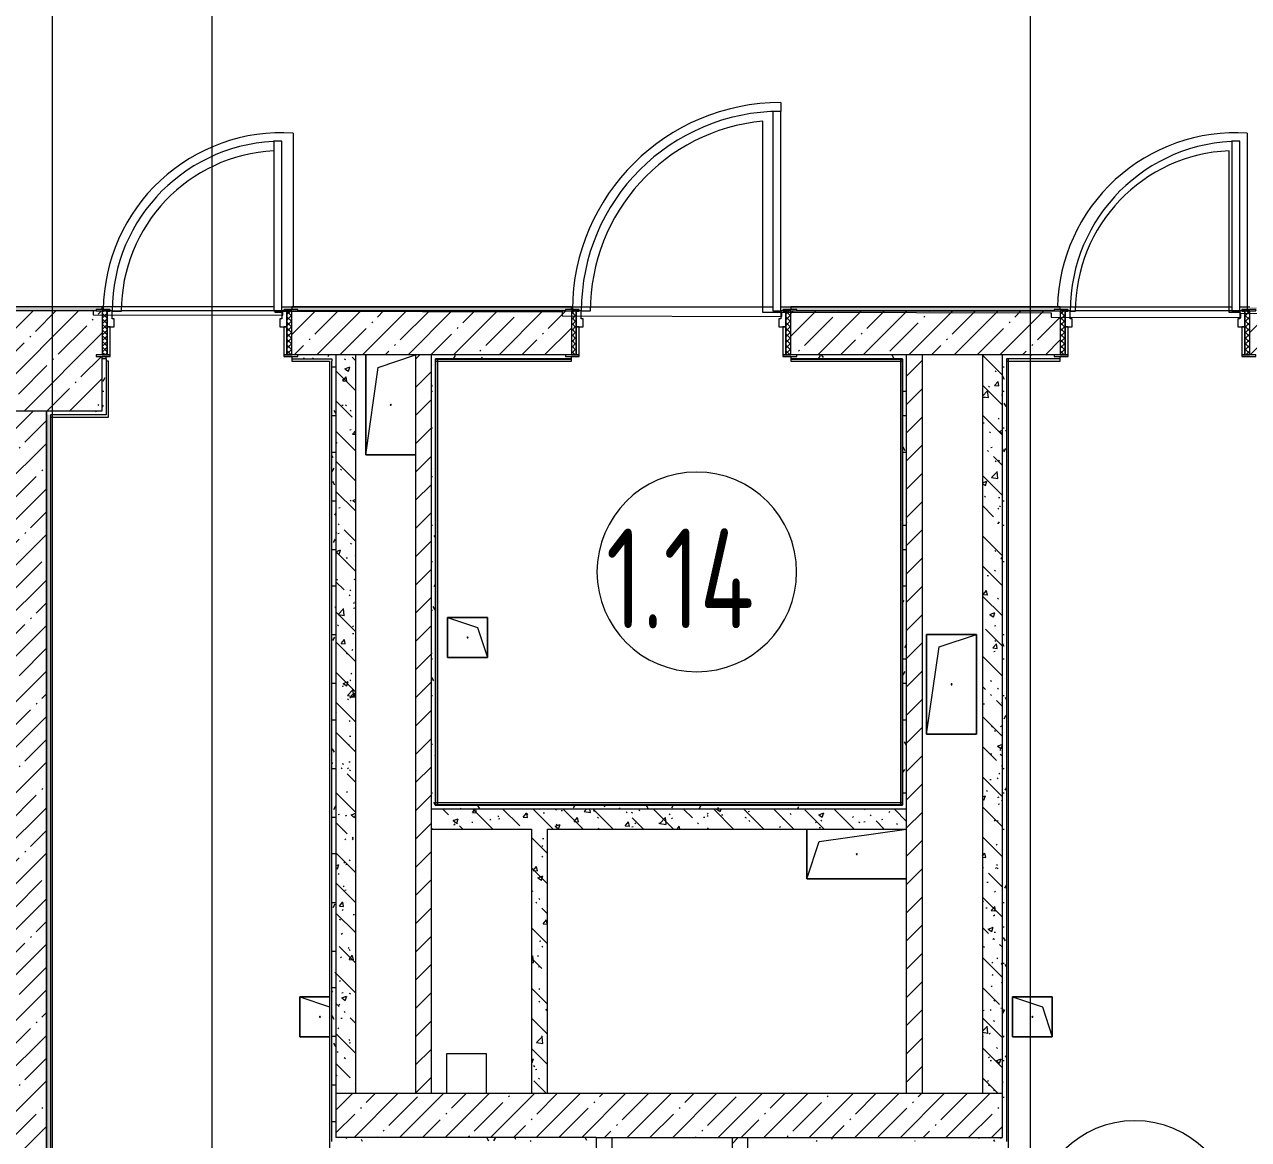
# Model space of a CAD drawing. Header units: millimetres. Extents: x -1113 to 415037, y -3642 to 354837.
# Drawn here: x 65585 to 71718, y 3614 to 9199 of the extents above; entities that cross this region are included whole.
import ezdxf

# ---------------------------------------------------------------- set-up
doc = ezdxf.new("R2010")
doc.units = ezdxf.units.MM
for name, color, linetype, lineweight in [('A-AREA-BNDY', 7, 'Continuous', 5), ('A-AREA-IDEN', 7, 'Continuous', 9), ('A-DOOR-2', 7, 'Continuous', 5), ('A-DOOR-FRAM-2', 7, 'Continuous', 5), ('A-FLOR', 7, 'Continuous', 9), ('A-GENM', 7, 'Continuous', 9), ('A-WALL', 7, 'Continuous', 5), ('I-WALL', 7, 'Continuous', 5), ('S-COLS', 7, 'Continuous', 9), ('S-COLS-1', 7, 'Continuous', 5), ('Оси', 7, 'Continuous', 9)]:
    doc.layers.add(name, color=color, linetype=linetype, lineweight=lineweight)
for name, color, linetype, lineweight, true_color in [('A-DOOR-1', 7, 'Continuous', 5, 0xc0c0c0), ('A-DOOR-FRAM-1', 7, 'Continuous', 5, 0xc0c0c0), ('A-WALL-1', 9, 'Continuous', 5, 0x808080), ('A-WALL-FNSH-1', 9, 'Continuous', 5, 0x808080)]:
    doc.layers.add(name, color=color, linetype=linetype, lineweight=lineweight, true_color=true_color)
doc.styles.add('СПДС', font='ГОСТ тип А.ttf', dxfattribs={"width": 0.9})
pattern_1 = [(45, (64.7, -136.06), (-114.04925, 114.04925), []), (45, (178.75, -136.06), (-114.04925, 114.04925), [201.612, -40.322, 6.706, -33.617])]
pattern_2 = [(45, (64.7, -136.06), (-70.71068, 70.71068), [])]
pattern_3 = [(135, (64.7, -136.06), (-150.8683, -150.8683), [213.36, -35.56, 7.112, -35.56]), (135, (64.7, 14.71), (-150.8683, -150.8683), []), (50, (64.7, -136.06), (255.05767, -22.3145), [26.67, -293.37]), (355, (64.7, -136.06), (-49.3404, 267.4791), [21.336, -234.696]), (100.451, (85.96, -137.92), (205.7195, 245.1636), [22.666, -249.326]), (46.184, (64.7, -64.94), (379.511, -58.86), [40.005, -440.055]), (96.636, (96.33, -69.85), (332.3634, 346.399), [33.999, -373.989]), (351.184, (64.7, -64.94), (332.3669, 346.3953), [32.004, -352.044]), (21, (100.26, -82.72), (212.2602, -143.1711), [26.67, -293.37]), (326, (100.26, -82.72), (86.5224, 257.8632), [21.336, -234.696]), (71.451, (117.95, -94.65), (298.78395, 114.6901), [22.666, -249.326]), (37.5, (64.7, -136.06), (4.32385, 118.37751), [6.706, -225.146, 6.706, -231.546, -235.585]), (37.5, (64.7, -136.06), (4.32385, 118.37751), [-470.103, 6.706, -228.879]), (7.5, (64.7, -136.06), (93.54758, 140.2533), [6.706, -129.134, 6.706, -219.812, -89.789]), (7.5, (64.7, -136.06), (93.54758, 140.2533), [-362.356, 6.706, -83.083]), (327.5, (-14.6, -136.06), (189.82734, -8.02019), [6.706, -82.194, 6.706, -270.662, -368.046]), (327.5, (-14.6, -136.06), (189.82734, -8.02019), [-366.268, 6.706, -361.34]), (317.5, (-50.16, -136.06), (207.38114, 35.59764), [6.706, -108.864, 6.706, -177.495, -261.366]), (317.5, (-50.16, -136.06), (207.38114, 35.59764), [-299.771, 6.706, -254.66])]
pattern_4 = [(135, (1826.41, 174.685), (-14.14214, -14.14214), []), (225, (1826.41, 174.685), (14.14214, -14.14214), [])]
pattern_5 = [(45, (-296.384, 174.685), (-14.1421, 14.1421), []), (135, (-296.384, 174.685), (-14.1421, -14.1421), [])]
pattern_6 = [(0, (64.7, -136.06), (243.84, 60.96), [20.117, -162.763, 20.117, -162.763, -975.36]), (0, (64.7, -136.06), (243.84, 60.96), [-365.76, 20.117, -345.643, 20.117, -162.763, -426.72]), (0, (64.7, -136.06), (243.84, 60.96), [-914.4, 20.117, -101.803, 20.117, -284.683]), (120, (156.14, -105.58), (-174.71291, 180.691634), [20.117, -162.763, 20.117, -162.763, -975.36]), (120, (156.14, -105.58), (-174.71291, 180.691634), [-365.76, 20.117, -345.643, 20.117, -162.763, -426.72]), (120, (156.14, -105.58), (-174.71291, 180.691634), [-914.4, 20.117, -101.803, 20.117, -284.683]), (240, (186.62, 16.34), (-69.12709, -241.651634), [20.117, -162.763, 20.117, -162.763, -975.36]), (240, (186.62, 16.34), (-69.12709, -241.651634), [-365.76, 20.117, -345.643, 20.117, -162.763, -426.72]), (240, (186.62, 16.34), (-69.12709, -241.651634), [-914.4, 20.117, -101.803, 20.117, -284.683])]

# ---------------------------------------------------------------- blocks, each defined once
blk = doc.blocks.new('BSC_Колонна _Прямоугольная - 500х500-V15-Объем проектирования 1 этажа')
at = {"layer": 'S-COLS-1'}
h = blk.add_hatch(dxfattribs=at)
h.set_pattern_fill('FP_19', color=256, style=0, pattern_type=2)
h.set_pattern_definition([(45, (-65660, -7650), (-114.04925, 114.04925), []), (45, (-65545.95, -7650), (-114.04925, 114.04925), [201.613, -40.323, 6.706, -33.617])])
h.paths.add_polyline_path([(35.2, -250), (250, -250), (250, 22), (220, 22), (220, 30), (250, 30), (250, 250), (-250, 250), (-250, -250), (-10, -250)])
for p, q in [((220, 250), (-250, 250)), ((-250, 250), (-250, -250)), ((250, -250), (250, 22)), ((-250, -250), (250, -250))]:
    blk.add_line(p, q, dxfattribs=at)
blk = doc.blocks.new('110_Дверь_СКБ_1Ст_Внутренняя1 - Д-7_л__950x2100h_Туалет-21784696-Объем проектирования 1 этажа')
at = {"layer": 'A-DOOR-2'}
h = blk.add_hatch(dxfattribs=at)
h.set_pattern_fill('FP_88', color=256, style=0, pattern_type=2)
h.set_pattern_definition(pattern_4)
h.paths.add_polyline_path([(462.5, -110), (487.5, -110), (487.5, 110), (462.5, 110), (462.5, 0)])
at = {"layer": 'A-DOOR-FRAM-2'}
h = blk.add_hatch(dxfattribs=at)
h.set_pattern_fill('FP_89', color=256, style=0, pattern_type=2)
h.set_pattern_definition(pattern_5)
h.paths.add_polyline_path([(-437.5, -110), (-437.5, 110), (-462.5, 108), (-462.5, -110)])
at = {"layer": 'A-DOOR-1'}
for p, q in [((437.5, 960), (397.5, 960)), ((397.5, 960), (397.5, 110)), ((437.5, 110), (437.5, 960)), ((397.5, 110), (437.5, 110))]:
    blk.add_line(p, q, dxfattribs=at)
blk.add_arc((437.5, 110), 850, 90, 180, dxfattribs=at)
at = {"layer": 'A-DOOR-FRAM-1'}
for p, q in [((-422.5, 118), (-492.5, 118)), ((-492.5, 118), (-492.5, 110)), ((-492.5, 110), (-422.5, 110)), ((-437.5, 110), (-462.5, 110)), ((-462.5, 110), (-462.5, -110)), ((-412.5, 110), (-437.5, 110)), ((-437.5, 110), (-437.5, 30)), ((-437.5, -110), (-437.5, 110)), ((-422.5, 110), (-437.5, 110)), ((-437.5, 110), (-437.5, 109)), ((-437.5, 109), (-422.5, 109)), ((-422.5, 110), (-422.5, 118)), ((-422.5, 109), (-422.5, 110)), ((-412.5, 70), (-412.5, 110)), ((-402.5, 70), (-412.5, 70)), ((-402.5, 30), (-402.5, 70)), ((437.5, 70), (427.5, 70)), ((427.5, 70), (427.5, 30)), ((437.5, 110), (437.5, 70)), ((462.5, 110), (437.5, 110)), ((517.5, 118), (447.5, 118)), ((447.5, 118), (447.5, 110)), ((462.5, 110), (447.5, 110)), ((447.5, 110), (447.5, 109)), ((447.5, 110), (517.5, 110)), ((447.5, 109), (462.5, 109)), ((462.5, 30), (462.5, 110)), ((487.5, 110), (462.5, 110)), ((462.5, 110), (462.5, -110)), ((462.5, 109), (462.5, 110)), ((487.5, -110), (487.5, 110)), ((517.5, 110), (517.5, 118)), ((-437.5, 30), (-402.5, 30)), ((-422.5, 30), (-437.5, 30)), ((-437.5, 30), (-437.5, -110)), ((-422.5, -110), (-422.5, 30)), ((427.5, 30), (462.5, 30)), ((462.5, 30), (447.5, 30)), ((447.5, 30), (447.5, -110)), ((462.5, -110), (462.5, 30)), ((-422.5, -110), (-492.5, -110)), ((-492.5, -110), (-492.5, -118)), ((-492.5, -118), (-422.5, -118)), ((-462.5, -110), (-437.5, -110)), ((-437.5, -110), (-422.5, -110)), ((-422.5, -118), (-422.5, -110)), ((447.5, -110), (462.5, -110)), ((517.5, -110), (447.5, -110)), ((447.5, -110), (447.5, -118)), ((447.5, -118), (517.5, -118)), ((462.5, -110), (487.5, -110)), ((517.5, -118), (517.5, -110))]:
    blk.add_line(p, q, dxfattribs=at)
blk = doc.blocks.new('110_Дверь_СКБ_1Ст_Внутренняя1 - Д-7_л__950x2100h_Туалет-V66-Объем проектирования 1 этажа')
at = {"layer": 'A-DOOR-2'}
h = blk.add_hatch(dxfattribs=at)
h.set_pattern_fill('FP_88', color=256, style=0, pattern_type=2)
h.set_pattern_definition(pattern_4)
h.paths.add_polyline_path([(487.5, -110), (487.5, 110), (462.5, 109.6), (462.5, -110)])
at = {"layer": 'A-DOOR-FRAM-2'}
h = blk.add_hatch(dxfattribs=at)
h.set_pattern_fill('FP_89', color=256, style=0, pattern_type=2)
h.set_pattern_definition(pattern_5)
h.paths.add_polyline_path([(-457.5, -110), (-437.5, -110), (-437.5, 110), (-462.5, 110), (-462.5, -110)])
at = {"layer": 'A-DOOR-1'}
for p, q in [((437.5, 960), (397.5, 960)), ((397.5, 960), (397.5, 110)), ((437.5, 110), (437.5, 960)), ((397.5, 110), (437.5, 110))]:
    blk.add_line(p, q, dxfattribs=at)
blk.add_arc((437.5, 110), 850, 90, 180, dxfattribs=at)
at = {"layer": 'A-DOOR-FRAM-1'}
for p, q in [((-422.5, 118), (-492.5, 118)), ((-492.5, 118), (-492.5, 110)), ((-492.5, 110), (-422.5, 110)), ((-437.5, 110), (-462.5, 110)), ((-462.5, 110), (-462.5, -110)), ((-412.5, 110), (-437.5, 110)), ((-437.5, 110), (-437.5, 30)), ((-437.5, -110), (-437.5, 110)), ((-422.5, 110), (-437.5, 110)), ((-437.5, 110), (-437.5, 109)), ((-437.5, 109), (-422.5, 109)), ((-422.5, 110), (-422.5, 118)), ((-422.5, 109), (-422.5, 110)), ((-412.5, 70), (-412.5, 110)), ((-402.5, 70), (-412.5, 70)), ((-402.5, 30), (-402.5, 70)), ((437.5, 70), (427.5, 70)), ((427.5, 70), (427.5, 30)), ((437.5, 110), (437.5, 70)), ((462.5, 110), (437.5, 110)), ((517.5, 118), (447.5, 118)), ((447.5, 118), (447.5, 110)), ((462.5, 110), (447.5, 110)), ((447.5, 110), (447.5, 109)), ((447.5, 110), (517.5, 110)), ((447.5, 109), (462.5, 109)), ((462.5, 30), (462.5, 110)), ((487.5, 110), (462.5, 110)), ((462.5, 110), (462.5, -110)), ((462.5, 109), (462.5, 110)), ((487.5, -110), (487.5, 110)), ((517.5, 110), (517.5, 118)), ((-437.5, 30), (-402.5, 30)), ((-422.5, 30), (-437.5, 30)), ((-437.5, 30), (-437.5, -110)), ((-422.5, -110), (-422.5, 30)), ((427.5, 30), (462.5, 30)), ((462.5, 30), (447.5, 30)), ((447.5, 30), (447.5, -110)), ((462.5, -110), (462.5, 30)), ((-422.5, -110), (-492.5, -110)), ((-492.5, -110), (-492.5, -118)), ((-492.5, -118), (-422.5, -118)), ((-462.5, -110), (-437.5, -110)), ((-437.5, -110), (-422.5, -110)), ((-422.5, -118), (-422.5, -110)), ((447.5, -110), (462.5, -110)), ((517.5, -110), (447.5, -110)), ((447.5, -110), (447.5, -118)), ((447.5, -118), (517.5, -118)), ((462.5, -110), (487.5, -110)), ((517.5, -118), (517.5, -110))]:
    blk.add_line(p, q, dxfattribs=at)
blk = doc.blocks.new('110_Дверь_СКБ_1Ст_Внутренняя1 - Д-4 _л_ 1100x2100h_су мгн-32399982-Объем проектирования 1 этажа')
at = {"layer": 'A-DOOR-2'}
h = blk.add_hatch(dxfattribs=at)
h.set_pattern_fill('FP_85', color=256, style=0, pattern_type=2)
h.set_pattern_definition([(135, (1751.41, 174.685), (-14.14214, -14.14214), []), (225, (1751.41, 174.685), (14.14214, -14.14214), [])])
h.paths.add_polyline_path([(562.5, -110), (562.5, 110), (537.5, 109.6), (537.5, -110)])
at = {"layer": 'A-DOOR-FRAM-2'}
h = blk.add_hatch(dxfattribs=at)
h.set_pattern_fill('FP_86', color=256, style=0, pattern_type=2)
h.set_pattern_definition([(45, (-371.384, 174.685), (-14.1421, 14.1421), []), (135, (-371.384, 174.685), (-14.1421, -14.1421), [])])
h.paths.add_polyline_path([(-526.8, -110), (-512.5, -110), (-512.5, 110), (-537.5, 110), (-537.5, -110), (-531.4, -110)])
at = {"layer": 'A-DOOR-1'}
for p, q in [((512.5, 1110), (472.5, 1110)), ((472.5, 1110), (472.5, 110)), ((512.5, 110), (512.5, 1110)), ((472.5, 110), (512.5, 110))]:
    blk.add_line(p, q, dxfattribs=at)
blk.add_arc((512.5, 110), 1000, 90, 180, dxfattribs=at)
at = {"layer": 'A-DOOR-FRAM-1'}
for p, q in [((-497.5, 118), (-567.5, 118)), ((-567.5, 118), (-567.5, 110)), ((-567.5, 110), (-497.5, 110)), ((-512.5, 110), (-537.5, 110)), ((-537.5, 110), (-537.5, -110)), ((-487.5, 110), (-512.5, 110)), ((-512.5, 110), (-512.5, 30)), ((-512.5, -110), (-512.5, 110)), ((-497.5, 110), (-512.5, 110)), ((-512.5, 110), (-512.5, 109)), ((-512.5, 109), (-497.5, 109)), ((-497.5, 110), (-497.5, 118)), ((-497.5, 109), (-497.5, 110)), ((-487.5, 70), (-487.5, 110)), ((-477.5, 70), (-487.5, 70)), ((-477.5, 30), (-477.5, 70)), ((512.5, 70), (502.5, 70)), ((502.5, 70), (502.5, 30)), ((512.5, 110), (512.5, 70)), ((537.5, 110), (512.5, 110)), ((592.5, 118), (522.5, 118)), ((522.5, 118), (522.5, 110)), ((537.5, 110), (522.5, 110)), ((522.5, 110), (522.5, 109)), ((522.5, 110), (592.5, 110)), ((522.5, 109), (537.5, 109)), ((537.5, 30), (537.5, 110)), ((562.5, 110), (537.5, 110)), ((537.5, 110), (537.5, -110)), ((537.5, 109), (537.5, 110)), ((562.5, -110), (562.5, 110)), ((592.5, 110), (592.5, 118)), ((-512.5, 30), (-477.5, 30)), ((-497.5, 30), (-512.5, 30)), ((-512.5, 30), (-512.5, -110)), ((-497.5, -110), (-497.5, 30)), ((502.5, 30), (537.5, 30)), ((537.5, 30), (522.5, 30)), ((522.5, 30), (522.5, -110)), ((537.5, -110), (537.5, 30)), ((-497.5, -110), (-567.5, -110)), ((-567.5, -110), (-567.5, -118)), ((-567.5, -118), (-497.5, -118)), ((-537.5, -110), (-512.5, -110)), ((-512.5, -110), (-497.5, -110)), ((-497.5, -118), (-497.5, -110)), ((522.5, -110), (537.5, -110)), ((592.5, -110), (522.5, -110)), ((522.5, -110), (522.5, -118)), ((522.5, -118), (592.5, -118)), ((537.5, -110), (562.5, -110)), ((592.5, -118), (592.5, -110))]:
    blk.add_line(p, q, dxfattribs=at)
blk = doc.blocks.new('GM_Отверстие прямоугольное _в плите_ - Отверстие-V116-Объем проектирования 1 этажа')
at = {"layer": 'A-GENM'}
for p, q in [((-100, -100), (-100, 100)), ((-100, 100), (100, 100)), ((100, 100), (-100, 100)), ((-100, 100), (-100, -100)), ((-50, 50), (100, 100)), ((100, 100), (100, -100)), ((100, -100), (100, 100)), ((-100, -100), (-50, 50)), ((100, -100), (-100, -100)), ((-100, -100), (100, -100))]:
    blk.add_line(p, q, dxfattribs=at)
for start, end in [(360, 180), (180, 360)]:
    blk.add_arc((0, 0), 2.5, start, end, dxfattribs=at)
blk = doc.blocks.new('GM_Отверстие прямоугольное _в плите_ - Отверстие-V117-Объем проектирования 1 этажа')
at = {"layer": 'A-GENM'}
for p, q in [((-100, -100), (-100, 49)), ((-100, -100), (-50.3, 49)), ((-100, 49), (-100, -100)), ((100, 49), (100, -100)), ((100, -100), (100, 49)), ((100, -100), (-100, -100)), ((-100, -100), (100, -100))]:
    blk.add_line(p, q, dxfattribs=at)
for start, end in [(360, 180), (180, 360)]:
    blk.add_arc((0, 0), 2.5, start, end, dxfattribs=at)
blk = doc.blocks.new('GM_Отверстие прямоугольное _в плите_ - Отверстие-V118-Объем проектирования 1 этажа')
at = {"layer": 'A-GENM'}
for p, q in [((-250, -125), (-250, 125)), ((-250, 125), (-250, -125)), ((-187.5, 62.5), (250, 125)), ((-250, -125), (-187.5, 62.5)), ((250, -125), (-250, -125)), ((-250, -125), (250, -125))]:
    blk.add_line(p, q, dxfattribs=at)
for start, end in [(360, 180), (180, 360)]:
    blk.add_arc((0, 0), 2.5, start, end, dxfattribs=at)
blk = doc.blocks.new('GM_Отверстие прямоугольное _в плите_ - Отверстие-V169-Объем проектирования 1 этажа')
at = {"layer": 'A-GENM'}
for p, q in [((-125, -250), (-125, 250)), ((-125, 250), (125, 250)), ((125, 250), (-125, 250)), ((-125, 250), (-125, -250)), ((-62.5, 187.5), (125, 250)), ((125, 250), (125, -250)), ((125, -250), (125, 250)), ((-125, -250), (-62.5, 187.5)), ((125, -250), (-125, -250)), ((-125, -250), (125, -250))]:
    blk.add_line(p, q, dxfattribs=at)
for start, end in [(360, 180), (180, 360)]:
    blk.add_arc((0, 0), 2.5, start, end, dxfattribs=at)
blk = doc.blocks.new('GM_Отверстие прямоугольное _в плите_ - Отверстие-21609826-Объем проектирования 1 этажа')
at = {"layer": 'A-GENM'}
for p, q in [((-125, -250), (-125, 250)), ((-125, 250), (-125, -250)), ((-62.5, 187.5), (125, 250)), ((-125, -250), (-62.5, 187.5)), ((125, -250), (-125, -250)), ((-125, -250), (125, -250))]:
    blk.add_line(p, q, dxfattribs=at)
for start, end in [(360, 180), (180, 360)]:
    blk.add_arc((0, 0), 2.5, start, end, dxfattribs=at)
blk = doc.blocks.new('Марка_Помещения - Номер-25198446-Объем проектирования 1 этажа')
at = {"layer": 'A-AREA-IDEN'}
for start, end in [(360, 180), (180, 360)]:
    blk.add_arc((0, 0), 2.5, start, end, dxfattribs=at)

msp = doc.modelspace()

# ---------------------------------------------------------------- hatches: boundary and pattern name
at = {"layer": 'I-WALL'}
h = msp.add_hatch(dxfattribs=at)
h.set_pattern_fill('FP_191', color=256, style=0, pattern_type=2)
h.set_pattern_definition(pattern_6)
h.paths.add_polyline_path([(75027.2, 7763.9), (75524.7, 7763.9), (75523.7, 7783.9), (73794.7, 7783.9), (73794.7, 7771.9), (73824.7, 7771.9), (73824.7, 7763.9), (74012.2, 7763.9)])
h.paths.add_polyline_path([(72189.1, 7763.9), (72314.7, 7763.9), (72314.7, 7771.9), (72344.7, 7771.9), (72344.7, 7783.9), (71724.7, 7783.9), (71724.7, 7771.9), (71754.7, 7771.9), (71754.7, 7763.9), (72144.7, 7763.9)])
h.paths.add_polyline_path([(70384.7, 7763.9), (70744.7, 7763.9), (70744.7, 7771.9), (70774.7, 7771.9), (70774.7, 7783.9), (69424.7, 7783.9), (69424.7, 7771.9), (69454.7, 7771.9), (69454.7, 7763.9), (70084.7, 7763.9)])
h.paths.add_polyline_path([(67899.7, 7763.9), (68294.7, 7763.9), (68294.7, 7771.9), (68324.7, 7771.9), (68324.7, 7783.9), (66924.7, 7783.9), (66924.7, 7771.9), (66954.7, 7771.9), (66954.7, 7763.9), (67823, 7763.9)])
h.paths.add_polyline_path([(60674.7, 7763.9), (65944.7, 7763.9), (65944.7, 7771.9), (65974.7, 7771.9), (65974.7, 7783.9), (60674.7, 7783.9)])
h.paths.add_polyline_path([(57507.7, 7763.9), (58174.7, 7763.9), (58174.7, 7783.9), (50774.7, 7783.9), (50774.7, 7763.9), (57244.7, 7763.9)])
h.paths.add_polyline_path([(47974.7, 7763.9), (48274.7, 7763.9), (48274.7, 7783.9), (41904.7, 7783.9), (41904.7, 7763.9), (47474.7, 7763.9)])
h.paths.add_polyline_path([(39104.7, 7763.9), (39404.7, 7763.9), (39404.7, 7783.9), (38825.7, 7783.9), (38824.7, 7763.9), (38940.1, 7763.9)])
h = msp.add_hatch(dxfattribs=at)
h.set_pattern_fill('FP_1', color=256, style=0, pattern_type=2)
h.set_pattern_definition(pattern_1)
h.paths.add_polyline_path([(71754.7, 7543.9), (71924.7, 7543.9), (71924.7, 7763.9), (71724.7, 7763.9), (71724.7, 7543.9)])
h.paths.add_polyline_path([(70384.7, 7543.9), (70774.7, 7543.9), (70774.7, 7763.9), (69424.7, 7763.9), (69424.7, 7543.9), (70084.7, 7543.9)])
h.paths.add_polyline_path([(68294.7, 7543.9), (68324.7, 7543.9), (68324.7, 7763.9), (66924.7, 7763.9), (66924.7, 7543.9), (68175, 7543.9)])
h = msp.add_hatch(dxfattribs=at)
h.set_pattern_fill('FP_191', color=256, style=0, pattern_type=2)
h.set_pattern_definition(pattern_6)
h.paths.add_polyline_path([(66924.7, 7523.9), (67124.7, 7523.9), (67124.7, 7543.9), (66954.7, 7543.9), (66954.7, 7535.9), (66924.7, 7535.9)])
h = msp.add_hatch(dxfattribs=at)
h.set_pattern_fill('FP_191', color=256, style=0, pattern_type=2)
h.set_pattern_definition(pattern_6)
h.paths.add_polyline_path([(67144.7, 3623.9), (67144.7, 7543.9), (67124.7, 7543.9), (67124.7, 3623.9)])
h = msp.add_hatch(dxfattribs=at)
h.set_pattern_fill('FP_41', color=256, style=0, pattern_type=2)
h.set_pattern_definition(pattern_3)
h.paths.add_polyline_path([(67144.7, 3843.9), (67244.7, 3843.9), (67244.7, 7543.9), (67144.7, 7543.9), (67144.7, 3890.1)])
h = msp.add_hatch(dxfattribs=at)
h.set_pattern_fill('FP_22', color=256, style=0, pattern_type=2)
h.set_pattern_definition(pattern_2)
h.paths.add_polyline_path([(67544.7, 3843.9), (67624.7, 3843.9), (67624.7, 7543.9), (67544.7, 7543.9), (67544.7, 3856.8)])
h = msp.add_hatch(dxfattribs=at)
h.set_pattern_fill('FP_191', color=256, style=0, pattern_type=2)
h.set_pattern_definition(pattern_6)
h.paths.add_polyline_path([(67624.7, 5288.9), (67644.7, 5289.9), (67643.7, 7523.9), (67624.7, 7543.9), (67624.7, 6216.6)])
h.paths.add_polyline_path([(67644.7, 7523.9), (67644.7, 7543.9), (67624.7, 7543.9), (67629.6, 7539)])
h = msp.add_hatch(dxfattribs=at)
h.set_pattern_fill('FP_191', color=256, style=0, pattern_type=2)
h.set_pattern_definition(pattern_6)
h.paths.add_polyline_path([(68324.7, 7523.9), (68324.7, 7535.9), (68294.7, 7535.9), (68294.7, 7543.9), (67644.7, 7543.9), (67644.8, 7523.9), (68294.7, 7523.9)])
h.paths.add_polyline_path([(69984.7, 7523.9), (70004.7, 7523.9), (70004.7, 7543.9), (69454.7, 7542.8), (69454.7, 7535.9), (69424.7, 7535.9), (69424.7, 7523.9), (69973.7, 7523.9)])
h = msp.add_hatch(dxfattribs=at)
h.set_pattern_fill('FP_22', color=256, style=0, pattern_type=2)
h.set_pattern_definition(pattern_2)
h.paths.add_polyline_path([(70084.7, 3843.9), (70084.7, 7543.9), (70004.7, 7543.9), (70004.7, 3843.9)])
h = msp.add_hatch(dxfattribs=at)
h.set_pattern_fill('FP_41', color=256, style=0, pattern_type=2)
h.set_pattern_definition(pattern_3)
h.paths.add_polyline_path([(70433.2, 3843.9), (70484.7, 3843.9), (70484.7, 7543.9), (70384.7, 7543.9), (70384.7, 3843.9), (70412.3, 3843.9)])
h = msp.add_hatch(dxfattribs=at)
h.set_pattern_fill('FP_191', color=256, style=0, pattern_type=2)
h.set_pattern_definition(pattern_6)
h.paths.add_polyline_path([(70484.7, 3623.9), (70504.7, 3623.9), (70504.7, 7543.9), (70484.7, 7543.9), (70484.7, 3675.9)])
h = msp.add_hatch(dxfattribs=at)
h.set_pattern_fill('FP_191', color=256, style=0, pattern_type=2)
h.set_pattern_definition(pattern_6)
h.paths.add_polyline_path([(71900.7, 7523.9), (71904.7, 7525.6), (71904.7, 7543.9), (71754.7, 7543.9), (71754.7, 7535.9), (71724.7, 7535.9), (71724.7, 7523.9), (71893.7, 7523.9)])
h.paths.add_polyline_path([(70504.7, 7523.9), (70774.7, 7523.9), (70774.7, 7535.9), (70744.7, 7535.9), (70744.7, 7543.9), (70504.7, 7543.9), (70504.7, 7524.4)])
h = msp.add_hatch(dxfattribs=at)
h.set_pattern_fill('FP_191', color=256, style=0, pattern_type=2)
h.set_pattern_definition(pattern_6)
h.paths.add_polyline_path([(65994.7, 7243.9), (65994.7, 7523.9), (65974.7, 7523.9), (65974.7, 7243.9)])
h = msp.add_hatch(dxfattribs=at)
h.set_pattern_fill('FP_191', color=256, style=0, pattern_type=2)
h.set_pattern_definition(pattern_6)
h.paths.add_polyline_path([(69989.7, 5268.9), (70004.7, 5268.9), (70004.7, 7523.9), (69984.7, 7522.9), (69984.7, 5268.9)])
h = msp.add_hatch(dxfattribs=at)
h.set_pattern_fill('FP_1', color=256, style=0, pattern_type=2)
h.set_pattern_definition(pattern_1)
h.paths.add_polyline_path([(65694.7, 263.9), (65694.7, 7263.9), (65474.7, 7263.9), (65474.7, 263.9)])
h = msp.add_hatch(dxfattribs=at)
h.set_pattern_fill('FP_191', color=256, style=0, pattern_type=2)
h.set_pattern_definition(pattern_6)
h.paths.add_polyline_path([(65694.7, 7243.9), (65974.7, 7243.9), (65974.7, 7263.9), (65694.7, 7263.9)])
h = msp.add_hatch(dxfattribs=at)
h.set_pattern_fill('FP_191', color=256, style=0, pattern_type=2)
h.set_pattern_definition(pattern_6)
h.paths.add_polyline_path([(65694.7, 283.9), (65714.7, 285.8), (65714.7, 304.4), (65694.7, 304.4)])
h.paths.add_polyline_path([(65694.7, 379.4), (65714.7, 379.4), (65714.7, 7243.9), (65694.7, 7243.9), (65694.7, 386.7)])
h = msp.add_hatch(dxfattribs=at)
h.set_pattern_fill('FP_191', color=256, style=0, pattern_type=2)
h.set_pattern_definition(pattern_6)
h.paths.add_polyline_path([(69984.7, 5268.9), (69983.7, 5288.9), (67624.7, 5288.9), (67624.7, 5268.9), (69886.1, 5268.9)])
h = msp.add_hatch(dxfattribs=at)
h.set_pattern_fill('FP_41', color=256, style=0, pattern_type=2)
h.set_pattern_definition(pattern_3)
h.paths.add_polyline_path([(69193.5, 5168.9), (70004.7, 5168.9), (70004.7, 5268.9), (67624.7, 5268.9), (67624.7, 5168.9), (68514.7, 5168.9)])
h = msp.add_hatch(dxfattribs=at)
h.set_pattern_fill('FP_41', color=256, style=0, pattern_type=2)
h.set_pattern_definition(pattern_3)
h.paths.add_polyline_path([(68204.7, 3843.9), (68204.7, 5168.9), (68124.7, 5168.9), (68124.7, 3843.9)])
h = msp.add_hatch(dxfattribs=at)
h.set_pattern_fill('FP_1', color=256, style=0, pattern_type=2)
h.set_pattern_definition(pattern_1)
h.paths.add_polyline_path([(67144.7, 3623.9), (70484.7, 3623.9), (70484.7, 3843.9), (67144.7, 3843.9), (67144.7, 3716.4)])
h = msp.add_hatch(dxfattribs=at)
h.set_pattern_fill('FP_191', color=256, style=0, pattern_type=2)
h.set_pattern_definition(pattern_6)
h.paths.add_polyline_path([(67144.7, 3603.9), (68429.7, 3603.9), (68429.5, 3623.9), (67124.7, 3623.9), (67124.7, 3603.9), (67135.6, 3603.9)])
h = msp.add_hatch(dxfattribs=at)
h.set_pattern_fill('FP_191', color=256, style=0, pattern_type=2)
h.set_pattern_definition(pattern_6)
h.paths.add_polyline_path([(68449.7, 3.9), (68449.7, 3623.9), (68429.7, 3623.9), (68429.7, 3.9)])
h = msp.add_hatch(dxfattribs=at)
h.set_pattern_fill('FP_22', color=256, style=0, pattern_type=2)
h.set_pattern_definition(pattern_2)
h.paths.add_polyline_path([(68449.7, -16.1), (68529.7, -16.1), (68529.7, 3623.9), (68449.7, 3623.9), (68449.7, 77.7)])
h = msp.add_hatch(dxfattribs=at)
h.set_pattern_fill('FP_22', color=256, style=0, pattern_type=2)
h.set_pattern_definition(pattern_2)
h.paths.add_polyline_path([(69209.7, -16.1), (69209.7, 3623.9), (69129.7, 3623.9), (69129.7, -16.1)])
h = msp.add_hatch(dxfattribs=at)
h.set_pattern_fill('FP_191', color=256, style=0, pattern_type=2)
h.set_pattern_definition(pattern_6)
h.paths.add_polyline_path([(69229.7, 3603.9), (70504.7, 3603.9), (70504.7, 3623.9), (69209.7, 3623.9), (69209.7, 3603.9)])

# ---------------------------------------------------------------- linework, layer by layer
at = {"layer": 'A-AREA-BNDY', "flags": 128}
msp.add_lwpolyline([(38780.5, 7829.5), (65299.4, 7767.2), (65929.4, 7765.7), (65929.3, 7744.7), (66879.3, 7742.5), (66879.4, 7763.5), (68279.4, 7760.2), (68279.3, 7739.2), (69379.3, 7736.6), (69379.4, 7757.6), (70729.4, 7754.5), (70729.3, 7733.5), (71679.3, 7731.2), (71679.4, 7752.2), (72099.4, 7751.2), (75478.4, 7743.3), (75481.7, 9152.3), (75542.7, 9162.2), (75546.3, 10701.2)], dxfattribs=at)
at = {"layer": 'A-FLOR'}
for p, q in [((69374.7, 8807.9), (69374.7, 8763.9)), ((69284.7, 7756.9), (69284.7, 8714.7)), ((66930.7, 8655.2), (66930.7, 7783.9)), ((71710.7, 8655.2), (71710.7, 7771.9)), ((71620.7, 7756.9), (71620.7, 8566.2)), ((66834.7, 7783.9), (38825.7, 7783.9)), ((66024.7, 7763.9), (66068.1, 7763.9)), ((66069.7, 7761.9), (66024.7, 7761.9)), ((66874.7, 7763.9), (66069.8, 7763.9)), ((66840.7, 7756.9), (66840.7, 7763.9)), ((66874.7, 7756.9), (66840.7, 7756.9)), ((66874.7, 7783.9), (68324.7, 7783.9)), ((68324.7, 7783.9), (69334.7, 7783.9)), ((68324.7, 7771.9), (68324.7, 7783.9)), ((68419.7, 7762.9), (68374.7, 7762.9)), ((69374.7, 7756.9), (69284.7, 7756.9)), ((69374.7, 7783.9), (70774.7, 7783.9)), ((69424.7, 7783.9), (69424.7, 7771.9)), ((70774.7, 7783.9), (71634.7, 7783.9)), ((70824.7, 7763.9), (70848.1, 7763.9)), ((70849.7, 7761.9), (70824.7, 7761.9)), ((71674.7, 7763.9), (70849.8, 7763.9)), ((71674.7, 7756.9), (71620.7, 7756.9)), ((71674.7, 7783.9), (71724.7, 7783.9)), ((65994.7, 7523.9), (65994.7, 7535.9)), ((67113.7, 7512.9), (67113.7, 4328.9)), ((68324.7, 7523.9), (68324.7, 7535.9)), ((69424.7, 7535.9), (69424.7, 7523.9)), ((70515.7, 916.6), (70515.7, 7512.9)), ((67113.7, 4128.9), (67113.7, 2214.3)), ((67899.7, 4043.9), (67699.7, 4043.9)), ((67699.7, 4043.9), (67699.7, 3843.9)), ((67899.7, 3843.9), (67899.7, 4043.9))]:
    msp.add_line(p, q, dxfattribs=at)
for centre, radius, start, end in [((69374.7, 7762.9), 1045, 90, 179.50487), ((69374.7, 7762.9), 1045, 90, 179.50487), ((69374.7, 7763.9), 955, 95.40763, 180.06083), ((69374.7, 7763.9), 955, 95.40763, 180.06083), ((66874.7, 7761.9), 895, 86.41414, 179.35657), ((66874.7, 7761.9), 895, 86.41414, 179.35657), ((71654.7, 7761.9), 895, 86.41414, 178.59966), ((71654.7, 7761.9), 895, 86.41414, 178.59966), ((66874.7, 7761.9), 805, 92.85121, 180), ((66874.7, 7761.9), 805, 92.85121, 180), ((71654.7, 7761.9), 805, 92.42307, 180), ((71654.7, 7761.9), 805, 92.42307, 180)]:
    msp.add_arc(centre, radius, start, end, dxfattribs=at)
at = {"layer": 'A-WALL'}
for p, q in [((68294.7, 7543.9), (67144.7, 7543.9)), ((70004.7, 7543.9), (69454.7, 7543.9)), ((65994.7, 7523.9), (65994.7, 7243.9)), ((67644.7, 5288.9), (67644.7, 7523.9)), ((68324.7, 7523.9), (67644.7, 7523.9)), ((69984.7, 7523.9), (69424.7, 7523.9)), ((69984.7, 7512.9), (69984.7, 7523.9)), ((70515.7, 7523.9), (70504.7, 7523.9)), ((70504.7, 7523.9), (70504.7, 3623.9)), ((65725.7, 7243.9), (65714.7, 7243.9)), ((65714.7, 7243.9), (65714.7, 416.5)), ((69973.7, 5288.9), (69984.7, 5288.9)), ((70504.7, 3623.9), (70504.7, 3623.9))]:
    msp.add_line(p, q, dxfattribs=at)
at = {"layer": 'A-WALL-1'}
for p, q in [((65974.7, 7771.9), (65974.7, 7783.9)), ((66924.7, 7783.9), (66924.7, 7771.9)), ((68294.7, 7763.9), (66954.7, 7763.9)), ((66954.7, 7763.9), (68294.7, 7763.9)), ((70744.7, 7763.9), (69454.7, 7763.9)), ((69454.7, 7763.9), (70744.7, 7763.9)), ((70774.7, 7771.9), (70774.7, 7783.9)), ((67144.7, 7543.9), (66954.7, 7543.9)), ((67144.7, 7543.9), (67144.7, 3623.9)), ((67244.7, 3843.9), (67244.7, 7543.9)), ((67544.7, 7543.9), (67544.7, 3843.9)), ((67624.7, 3843.9), (67624.7, 7543.9)), ((70004.7, 3843.9), (70004.7, 7543.9)), ((70744.7, 7543.9), (70004.7, 7543.9)), ((70084.7, 3843.9), (70084.7, 7543.9)), ((70384.7, 7543.9), (70384.7, 3843.9)), ((70484.7, 3623.9), (70484.7, 7543.9)), ((65994.7, 7523.9), (65974.7, 7523.9)), ((66924.7, 7535.9), (66924.7, 7523.9)), ((66924.7, 7523.9), (67124.7, 7523.9)), ((67124.7, 7523.9), (67124.7, 7512.9)), ((70774.7, 7523.9), (70774.7, 7535.9)), ((65694.7, 263.9), (65694.7, 7263.9)), ((65694.7, 7263.9), (65694.7, 263.9)), ((70004.7, 5268.9), (67624.7, 5268.9)), ((67624.7, 5168.9), (68124.7, 5168.9)), ((68124.7, 5168.9), (68124.7, 3843.9)), ((68204.7, 5168.9), (70004.7, 5168.9)), ((68204.7, 3843.9), (68204.7, 5168.9)), ((70484.7, 3843.9), (67144.7, 3843.9)), ((68449.7, 3623.9), (67144.7, 3623.9)), ((68449.7, 3623.9), (70484.7, 3623.9)), ((68449.7, 3623.9), (68449.7, -16.1)), ((68529.7, -16.1), (68529.7, 3623.9)), ((69129.7, 3623.9), (69129.7, -16.1)), ((69209.7, -16.1), (69209.7, 3623.9))]:
    msp.add_line(p, q, dxfattribs=at)
at = {"layer": 'A-WALL-FNSH-1'}
for p, q in [((65974.7, 7784.9), (38825.7, 7784.9)), ((65974.7, 7783.9), (65974.7, 7784.9)), ((68324.7, 7784.9), (66924.7, 7784.9)), ((66924.7, 7784.9), (66924.7, 7783.9)), ((68324.7, 7783.9), (68324.7, 7784.9)), ((70774.7, 7784.9), (69424.7, 7784.9)), ((69424.7, 7784.9), (69424.7, 7783.9)), ((70774.7, 7783.9), (70774.7, 7784.9)), ((66005.7, 7512.9), (65994.7, 7512.9)), ((66005.7, 7232.9), (66005.7, 7512.9)), ((66924.7, 7523.9), (66924.7, 7512.9)), ((66924.7, 7512.9), (67113.7, 7512.9)), ((67124.7, 3603.9), (67124.7, 7512.9)), ((67644.7, 7512.9), (68324.7, 7512.9)), ((67645.7, 7522.9), (68324.7, 7522.9)), ((67645.7, 5289.9), (67645.7, 7522.9)), ((67655.7, 5288.9), (67655.7, 7523.9)), ((68324.7, 7512.9), (68324.7, 7523.9)), ((69424.7, 7523.9), (69424.7, 7512.9)), ((69424.7, 7522.9), (69983.7, 7522.9)), ((69424.7, 7512.9), (69984.7, 7512.9)), ((69973.7, 7523.9), (69973.7, 5288.9)), ((69983.7, 7522.9), (69983.7, 5289.9)), ((69984.7, 5288.9), (69984.7, 7512.9)), ((70504.7, 7512.9), (70774.7, 7512.9)), ((70774.7, 7523.9), (70515.7, 7523.9)), ((70515.7, 7512.9), (70515.7, 7523.9)), ((70774.7, 7512.9), (70774.7, 7523.9)), ((65994.7, 7243.9), (65725.7, 7243.9)), ((65725.7, 390.4), (65725.7, 7243.9)), ((65714.7, 7232.9), (66005.7, 7232.9)), ((69984.7, 5299.9), (67644.7, 5299.9)), ((67644.7, 5288.9), (69973.7, 5288.9)), ((69983.7, 5289.9), (67645.7, 5289.9)), ((67113.7, 4328.9), (67113.7, 4128.9)), ((70504.7, 3623.9), (70504.7, 3603.9))]:
    msp.add_line(p, q, dxfattribs=at)
at = {"layer": 'Оси'}
for points in [[(65724.7, -2042.3), (65724.7, 2957.7), (65724.7, 22262), (65724.7, 27262)], [(66997.4, -2042.3), (66997.4, -1322.8), (66524.7, -759.5), (66524.7, 4240.5), (66524.7, 22262), (66524.7, 27262)], [(70624.7, -2042.3), (70624.7, 2957.7), (70624.7, 22262), (70624.7, 27262)]]:
    msp.add_lwpolyline(points, dxfattribs=at)

# ---------------------------------------------------------------- block references
at = {"layer": 'A-AREA-IDEN', "xscale": 199.9999999999999, "yscale": 199.9999999999999, "zscale": 199.9999999999999}
for p in [(68953.2, 6456.9), (71148, 3208.2)]:
    msp.add_blockref('Марка_Помещения - Номер-25198446-Объем проектирования 1 этажа', p, dxfattribs=at)
at = {"layer": 'A-DOOR-1'}
for name, p in [('110_Дверь_СКБ_1Ст_Внутренняя1 - Д-4 _л_ 1100x2100h_су мгн-32399982-Объем проектирования 1 этажа', (68862.2, 7653.9)), ('110_Дверь_СКБ_1Ст_Внутренняя1 - Д-7_л__950x2100h_Туалет-V66-Объем проектирования 1 этажа', (66437.2, 7653.9)), ('110_Дверь_СКБ_1Ст_Внутренняя1 - Д-7_л__950x2100h_Туалет-21784696-Объем проектирования 1 этажа', (71237.2, 7653.9))]:
    msp.add_blockref(name, p, dxfattribs=at)
at = {"layer": 'A-GENM'}
for name, p in [('GM_Отверстие прямоугольное _в плите_ - Отверстие-21609826-Объем проектирования 1 этажа', (67419.7, 7293.9)), ('GM_Отверстие прямоугольное _в плите_ - Отверстие-V169-Объем проектирования 1 этажа', (70229.7, 5893.9)), ('GM_Отверстие прямоугольное _в плите_ - Отверстие-V118-Объем проектирования 1 этажа', (69754.7, 5043.9))]:
    msp.add_blockref(name, p, dxfattribs=at)
at = {"layer": 'A-GENM', "rotation": 270}
for name, p in [('GM_Отверстие прямоугольное _в плите_ - Отверстие-V116-Объем проектирования 1 этажа', (67804.7, 6128.9)), ('GM_Отверстие прямоугольное _в плите_ - Отверстие-V117-Объем проектирования 1 этажа', (67064.7, 4228.9)), ('GM_Отверстие прямоугольное _в плите_ - Отверстие-V116-Объем проектирования 1 этажа', (70634.7, 4228.9))]:
    msp.add_blockref(name, p, dxfattribs=at)
at = {"layer": 'S-COLS'}
msp.add_blockref('BSC_Колонна _Прямоугольная - 500х500-V15-Объем проектирования 1 этажа', (65724.7, 7513.9), dxfattribs=at)

# ---------------------------------------------------------------- texts
at = {"layer": 'A-AREA-IDEN', "insert": (68498.3, 6674.1), "char_height": 500, "width": 1140, "attachment_point": 1, "style": 'СПДС'}
msp.add_mtext('1.14', dxfattribs=at)

doc.saveas('drawing.dxf')
